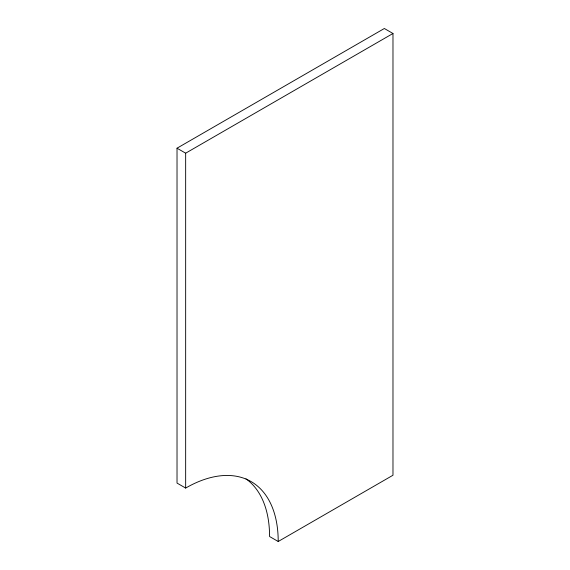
<?xml version="1.0" encoding="UTF-8"?>
<svg xmlns="http://www.w3.org/2000/svg" width="570" height="570" viewBox="0 0 570 570"><rect width="100%" height="100%" fill="white"/><g stroke="black" fill="none" stroke-linecap="round" stroke-linejoin="round"><path stroke-width="0.85" d="M278.21 541.5A130.893 75.575 -60 0 0 185.656 488.062L177.021 483.075L177.021 148.2L384.344 28.5L392.979 33.488L392.979 475.238L278.21 541.5L269.574 536.513A130.893 75.575 -60 0 0 245.934 478.821M177.021 148.2L185.656 153.188L392.979 33.488M185.656 153.188L185.656 488.062"/></g></svg>
